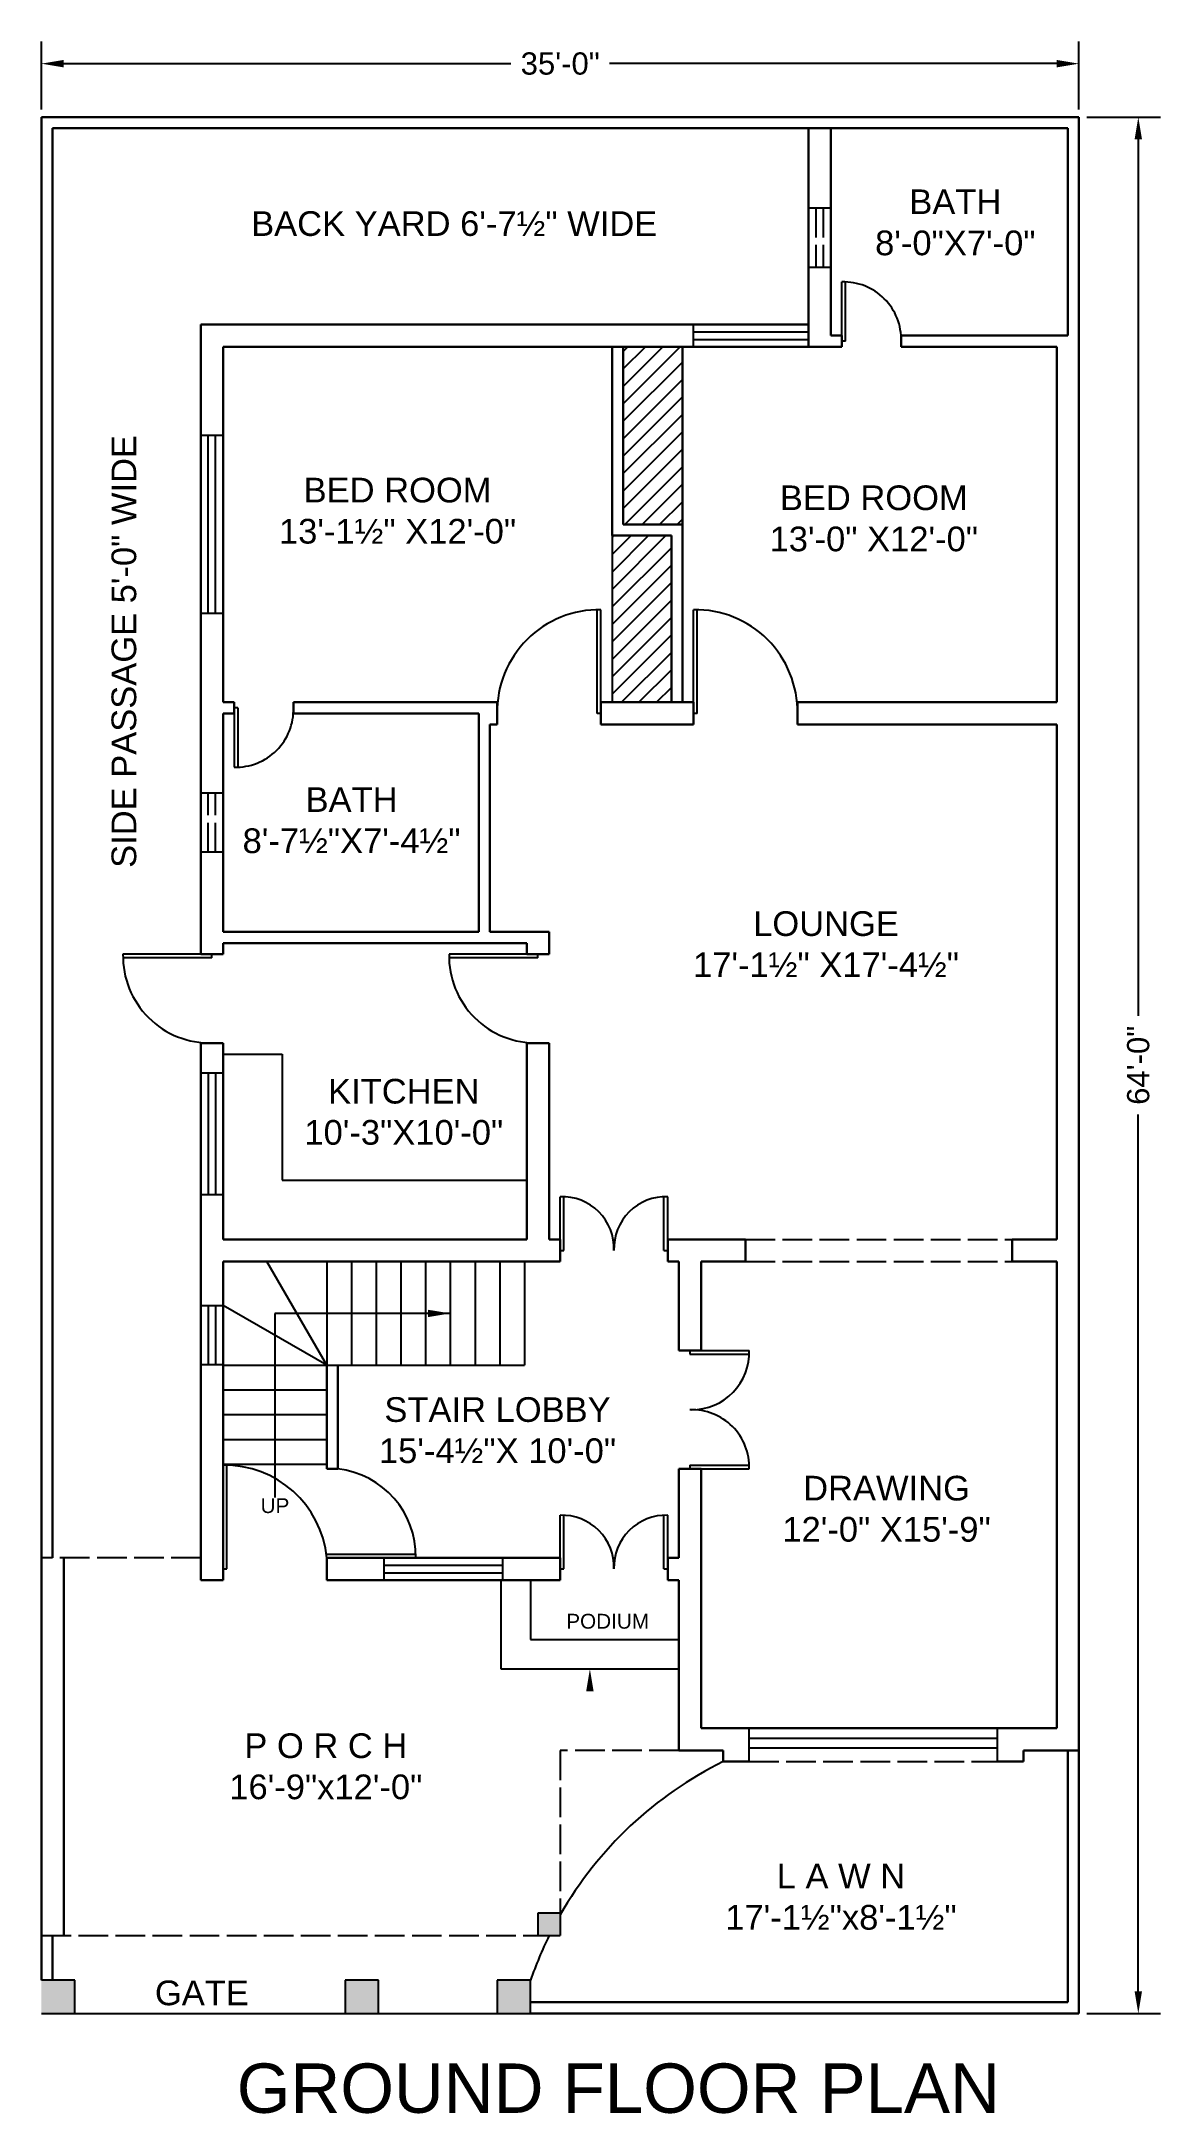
# Model space of a CAD drawing. Header units: inches. Extents: x -582 to -129, y -226 to 614.
import ezdxf

# ---------------------------------------------------------------- set-up
doc = ezdxf.new("R2010")
doc.units = ezdxf.units.IN
doc.header["$MEASUREMENT"] = 0
doc.linetypes.add('ACAD_ISO02W100', pattern=[15, 12, -3])
for name, color, linetype in [('Arc', 50, 'Continuous'), ('Dash Line', 60, 'ACAD_ISO02W100'), ('Dimensions', 113, 'Continuous'), ('Doors', 10, 'Continuous'), ('Gate', 150, 'Continuous'), ('Hatching', 191, 'Continuous'), ('Lettering', 141, 'Continuous'), ('Slab', 241, 'Continuous'), ('Stairs', 121, 'Continuous'), ('Step', 173, 'Continuous'), ('Venti', 70, 'ACAD_ISO02W100'), ('Windows', 21, 'Continuous')]:
    doc.layers.add(name, color=color, linetype=linetype)
doc.layers.add('Wallls', color=100, linetype='Continuous', lineweight=30)
doc.styles.get("Standard").update_dxf_attribs({"font": 'ARIALUNI.ttf'})
doc.dimstyles.get("Standard").update_dxf_attribs({"dimscale": 50, "dimtxt": 0.18, "dimasz": 0.18, "dimexe": 0.18, "dimexo": 0.0625, "dimgap": 0.09, "dimtad": 0, "dimdec": 4, "dimzin": 3, "dimdsep": 46, "dimlunit": 4, "dimtxsty": 'Standard', "dimcen": 0.09, "dimadec": 0, "dimazin": 2, "dimtfac": 1, "dimtdec": 4, "dimtofl": 0, "dimtmove": 0, "dimatfit": 3, "dimfxl": 1, "dimtolj": 1, "dimtzin": 0, "dimarcsym": 0})

# ---------------------------------------------------------------- blocks, each defined once
blk = doc.blocks.new('*D3')
at = {"layer": 'Defpoints', "color": 0, "transparency": 16777216}
for p in [(-161.73, 583.04), (-161.73, -184.96), (-137.72, -184.96)]:
    blk.add_point(p, dxfattribs=at)
at = {"layer": 'Dimensions', "color": 0, "lineweight": -2, "transparency": 16777216}
for p, q in [((-158.6, 583.04), (-128.72, 583.04)), ((-137.72, 574.04), (-137.72, 219.03)), ((-137.72, -175.96), (-137.72, 179.06)), ((-158.6, -184.96), (-128.72, -184.96))]:
    blk.add_line(p, q, dxfattribs=at)
at = {"layer": 'Dimensions', "color": 0, "transparency": 16777216}
for points in [[(-139.22, 574.04), (-136.22, 574.04), (-137.72, 583.04)], [(-139.22, -175.96), (-136.22, -175.96), (-137.72, -184.96)]]:
    blk.add_solid(points, dxfattribs=at)
at = {"layer": 'Dimensions', "color": 0, "transparency": 16777216, "insert": (-137.72, 199.04), "char_height": 9, "attachment_point": 5, "rotation": 90}
blk.add_mtext('\\A1;64\'-0"', dxfattribs=at)
blk = doc.blocks.new('*D4')
at = {"layer": 'Defpoints', "color": 0, "transparency": 16777216}
for p in [(-161.73, 604.7), (-581.73, 583.04), (-161.73, 583.04)]:
    blk.add_point(p, dxfattribs=at)
at = {"layer": 'Dimensions', "color": 0, "lineweight": -2, "transparency": 16777216}
for p, q in [((-581.73, 586.17), (-581.73, 613.7)), ((-161.73, 586.17), (-161.73, 613.7)), ((-572.73, 604.7), (-391.7, 604.7)), ((-170.73, 604.7), (-351.76, 604.7))]:
    blk.add_line(p, q, dxfattribs=at)
at = {"layer": 'Dimensions', "color": 0, "transparency": 16777216}
for points in [[(-572.73, 606.2), (-572.73, 603.2), (-581.73, 604.7)], [(-170.73, 606.2), (-170.73, 603.2), (-161.73, 604.7)]]:
    blk.add_solid(points, dxfattribs=at)
at = {"layer": 'Dimensions', "color": 0, "transparency": 16777216, "insert": (-371.73, 604.7), "char_height": 9, "attachment_point": 5}
blk.add_mtext('\\A1;35\'-0"', dxfattribs=at)

msp = doc.modelspace()

# ---------------------------------------------------------------- hatches: boundary and pattern name
at = {"layer": 'Hatching'}
h = msp.add_hatch(dxfattribs=at)
h.set_pattern_fill('ANSI31', color=256, scale=40)
h.paths.add_polyline_path([(-322.22887, 490.04203), (-346.22887, 490.04203), (-346.22887, 418.04203), (-322.22887, 418.04203)])
h.paths.add_polyline_path([(-326.72887, 413.54203), (-350.72887, 413.54203), (-350.72887, 346.04203), (-326.72887, 346.04203)])
h = msp.add_hatch(color=256, dxfattribs=at)
h.dxf.hatch_style = 1
h.paths.add_polyline_path([(-371.72887, -144.41985), (-380.72887, -144.41985), (-380.72887, -153.45797), (-371.72887, -153.45797)])
h.paths.add_polyline_path([(-383.72887, -171.45797), (-397.22887, -171.45797), (-397.22887, -184.95797), (-383.72887, -184.95797)])
h.paths.add_polyline_path([(-445.22887, -171.45797), (-458.72887, -171.45797), (-458.72887, -184.95797), (-445.22887, -184.95797)])
h.paths.add_polyline_path([(-568.22887, -171.45797), (-581.72887, -171.45797), (-581.72887, -184.95797), (-568.22887, -184.95797)])

# ---------------------------------------------------------------- linework, layer by layer
for p, q in [((-317.72887, 499.04203), (-271.22887, 499.04203)), ((-322.22887, 490.04203), (-322.22887, 418.04203)), ((-322.22887, 418.04203), (-322.22887, 490.04203)), ((-322.22887, 490.04203), (-317.72887, 490.04203)), ((-508.22887, 382.04203), (-508.22887, 454.04203)), ((-350.72887, 413.54203), (-350.72887, 346.04203)), ((-317.72887, 346.04203), (-355.22887, 346.04203)), ((-271.22887, 346.04203), (-275.72887, 346.04203)), ((-508.22887, 285.29203), (-508.22887, 309.29203)), ((-508.22887, 244.04203), (-508.22887, 248.54203)), ((-385.22887, 244.04203), (-385.22887, 248.54203)), ((-517.22887, 208.04203), (-517.22887, 196.04203)), ((-508.22887, 208.04203), (-508.22887, 203.54203)), ((-508.22887, -0.45797), (-508.22887, 119.54203)), ((-508.22887, 119.54203), (-371.72887, 119.54203)), ((-328.22887, 119.54203), (-323.72887, 119.54203)), ((-314.72887, 119.54203), (-296.72887, 119.54203)), ((-170.72887, 119.54203), (-170.72887, -69.45797)), ((-323.72887, 35.54203), (-323.72887, -0.45797)), ((-430.22887, -0.45797), (-430.22887, 1.04203)), ((-466.22887, -0.45797), (-430.22887, -0.45797)), ((-371.72887, -0.45797), (-371.72887, -9.45797)), ((-328.22887, -0.45797), (-323.72887, -0.45797)), ((-442.97887, -9.45797), (-395.72887, -9.45797)), ((-295.22887, -69.45797), (-194.72887, -69.45797)), ((-323.72887, -78.45797), (-305.72887, -78.45797)), ((-161.72887, -184.95797), (-161.72887, -78.45797)), ((-371.72887, -144.41985), (-380.72887, -144.41985)), ((-380.72887, -144.41985), (-380.72887, -153.45797)), ((-371.72887, -144.41985), (-371.72887, -153.45797)), ((-380.72887, -153.45797), (-371.72887, -153.45797)), ((-568.22887, -171.45797), (-581.72887, -171.45797)), ((-445.22887, -171.45797), (-458.72887, -171.45797)), ((-458.72887, -171.45797), (-458.72887, -184.95797)), ((-445.22887, -184.95797), (-445.22887, -171.45797)), ((-383.72887, -171.45797), (-397.22887, -171.45797)), ((-397.22887, -171.45797), (-397.22887, -184.95797)), ((-383.72887, -184.95797), (-383.72887, -171.45797)), ((-581.72887, -184.95797), (-568.22887, -184.95797)), ((-445.22887, -184.95797), (-445.22887, -184.95797)), ((-397.22887, -184.95797), (-383.72887, -184.95797))]:
    msp.add_line(p, q)
msp.add_solid([(-361.22887, -54.45797), (-359.72887, -45.45797), (-358.22887, -54.45797)])
at = {"layer": 'Arc'}
for start, end in [(116.2283338, 150.22608297), (153.7716662, 160.9886039)]:
    msp.add_arc((-237.26458, -221.92226), 154.91427, start, end, dxfattribs=at)
at = {"layer": 'Dash Line', "linetype": 'ACAD_ISO02W100'}
for p, q in [((-296.72887, 128.54203), (-188.72887, 128.54203)), ((-296.72887, 119.54203), (-188.72887, 119.54203)), ((-517.22887, -0.45797), (-581.72887, -0.45797)), ((-323.72887, -78.45797), (-371.72887, -78.45797)), ((-371.72887, -78.45797), (-371.72887, -153.41985)), ((-295.22887, -82.95797), (-194.72887, -82.95797)), ((-581.72887, -153.45797), (-371.72887, -153.45797))]:
    msp.add_line(p, q, dxfattribs=at)
at = {"layer": 'Doors'}
for p, q in [((-257.72887, 492.29203), (-257.72887, 516.29203)), ((-256.22887, 492.29203), (-256.22887, 516.29203)), ((-256.22887, 492.29203), (-257.72887, 492.29203)), ((-356.72887, 341.54203), (-356.72887, 383.54203)), ((-355.22887, 341.54203), (-355.22887, 383.54203)), ((-317.72887, 341.54203), (-317.72887, 383.54203)), ((-316.22887, 341.54203), (-316.22887, 383.54203)), ((-503.72887, 343.79203), (-503.72887, 319.79203)), ((-502.22887, 343.79203), (-503.72887, 343.79203)), ((-502.22887, 343.79203), (-502.22887, 319.79203)), ((-355.22887, 341.54203), (-356.72887, 341.54203)), ((-316.22887, 341.54203), (-317.72887, 341.54203)), ((-512.72887, 244.04203), (-548.72887, 244.04203)), ((-512.72887, 242.54203), (-512.72887, 244.04203)), ((-380.72887, 244.04203), (-416.72887, 244.04203)), ((-380.72887, 242.54203), (-380.72887, 244.04203)), ((-512.72887, 242.54203), (-548.72887, 242.54203)), ((-380.72887, 242.54203), (-416.72887, 242.54203)), ((-371.72887, 124.04203), (-371.72887, 145.79203)), ((-370.22887, 124.04203), (-370.22887, 145.79203)), ((-329.72887, 124.04203), (-329.72887, 145.79203)), ((-328.22887, 124.04203), (-328.22887, 145.79203)), ((-371.72887, 124.04203), (-370.22887, 124.04203)), ((-329.72887, 124.04203), (-328.22887, 124.04203)), ((-319.22887, 83.54203), (-295.22887, 83.54203)), ((-319.22887, 83.54203), (-319.22887, 82.04203)), ((-319.22887, 82.04203), (-295.22887, 82.04203)), ((-506.72887, -4.95797), (-506.72887, 37.04203)), ((-319.22887, 37.04203), (-295.22887, 37.04203)), ((-319.22887, 37.04203), (-319.22887, 35.54203)), ((-319.22887, 35.54203), (-295.22887, 35.54203)), ((-371.72887, -4.95797), (-371.72887, 16.79203)), ((-370.22887, -4.95797), (-370.22887, 16.79203)), ((-329.72887, -4.95797), (-329.72887, 16.79203)), ((-328.22887, -4.95797), (-328.22887, 16.79203)), ((-466.22887, 1.04203), (-430.22887, 1.04203)), ((-508.22887, -4.95797), (-506.72887, -4.95797)), ((-371.72887, -4.95797), (-370.22887, -4.95797)), ((-329.72887, -4.95797), (-328.22887, -4.95797))]:
    msp.add_line(p, q, dxfattribs=at)
for centre, radius, start, end in [((-256.97887, 493.04203), 23.26209, 358.15238973, 91.84761027), ((-355.97887, 342.29203), 41.25682, 88.95837332, 181.04162668), ((-316.97887, 342.29203), 41.25682, 358.95837332, 91.04162668), ((-502.97887, 343.04203), 23.26209, 268.15238973, 1.84761027), ((-513.47887, 243.29203), 35.25798, 178.78112476, 271.21887524), ((-381.47887, 243.29203), 35.25798, 178.78112476, 271.21887524), ((-370.97887, 124.79203), 21.01339, 357.95459151, 92.04540849), ((-328.97887, 124.79203), 21.01339, 87.95459151, 182.04540849), ((-318.45468, 82.79203), 23.23792, 269.9403635, 1.84953302), ((-318.47887, 36.29203), 23.26209, 358.15238973, 91.84761027), ((-507.47887, -4.38797), 41.43679, 5.44229846, 91.03710213), ((-465.69316, 0.29203), 35.47222, 358.78848737, 83.58336296), ((-370.97887, -4.20797), 21.01339, 357.95459151, 92.04540849), ((-328.97887, -4.20797), 21.01339, 87.95459151, 182.04540849)]:
    msp.add_arc(centre, radius, start, end, dxfattribs=at)
at = {"layer": 'Gate'}
msp.add_line((-568.22887, -184.95797), (-397.22887, -184.95797), dxfattribs=at)
at = {"layer": 'Hatching'}
msp.add_line((-568.22887, -184.95797), (-568.22887, -171.45797), dxfattribs=at)
at = {"layer": 'Slab'}
for p, q in [((-508.22887, 203.54203), (-484.22887, 203.54203)), ((-484.22887, 203.54203), (-484.22887, 152.54203)), ((-484.22887, 152.54203), (-385.22887, 152.54203))]:
    msp.add_line(p, q, dxfattribs=at)
at = {"layer": 'Stairs'}
for p, q in [((-466.22887, 77.54203), (-490.47758, 119.54203)), ((-466.22887, 119.54203), (-466.22887, 37.54203)), ((-456.22887, 119.54203), (-456.22887, 77.54203)), ((-446.22887, 119.54203), (-446.22887, 77.54203)), ((-436.22887, 119.54203), (-436.22887, 77.54203)), ((-426.22887, 119.54203), (-426.22887, 77.54203)), ((-416.22887, 119.54203), (-416.22887, 77.54203)), ((-406.22887, 119.54203), (-406.22887, 77.54203)), ((-396.22887, 119.54203), (-396.22887, 77.54203)), ((-386.22887, 119.54203), (-386.22887, 77.54203)), ((-466.22887, 77.54203), (-508.22887, 101.79074)), ((-508.22887, 77.54203), (-386.22887, 77.54203)), ((-508.22887, 67.54203), (-466.22887, 67.54203)), ((-508.22887, 57.54203), (-466.22887, 57.54203)), ((-508.22887, 47.54203), (-466.22887, 47.54203)), ((-508.22887, 37.54203), (-466.22887, 37.54203))]:
    msp.add_line(p, q, dxfattribs=at)
at = {"layer": 'Step'}
for p, q in [((-395.72887, -9.45797), (-395.72887, -45.45797)), ((-383.72887, -9.45797), (-383.72887, -33.45797)), ((-383.72887, -33.45797), (-323.72887, -33.45797)), ((-395.72887, -45.45797), (-323.72887, -45.45797))]:
    msp.add_line(p, q, dxfattribs=at)
at = {"layer": 'Venti'}
for p, q in [((-271.22887, 546.29203), (-262.22887, 546.29203)), ((-271.22887, 522.29203), (-262.22887, 522.29203)), ((-508.22887, 309.29203), (-517.22887, 309.29203)), ((-508.22887, 285.29203), (-517.22887, 285.29203))]:
    msp.add_line(p, q, dxfattribs=at)
at = {"layer": 'Venti', "linetype": 'ACAD_ISO02W100'}
for p, q in [((-268.22887, 546.29203), (-268.22887, 522.29203)), ((-265.22887, 546.29203), (-265.22887, 522.29203)), ((-514.22887, 285.29203), (-514.22887, 309.29203)), ((-511.22887, 285.29203), (-511.22887, 309.29203))]:
    msp.add_line(p, q, dxfattribs=at)
at = {"layer": 'Wallls'}
for p, q in [((-581.72887, 583.04203), (-161.72887, 583.04203)), ((-581.72887, -171.45797), (-581.72887, 583.04203)), ((-161.72887, 583.04203), (-161.72887, -184.95797)), ((-577.22887, 578.54203), (-166.22887, 578.54203)), ((-577.22887, -0.45797), (-577.22887, 578.54203)), ((-271.22887, 578.54203), (-271.22887, 490.04203)), ((-262.22887, 578.54203), (-262.22887, 494.54203)), ((-166.22887, 578.54203), (-166.22887, 494.54203)), ((-271.22887, 499.04203), (-517.22887, 499.04203)), ((-517.22887, 244.04203), (-517.22887, 499.04203)), ((-271.22887, 490.04203), (-508.22887, 490.04203)), ((-508.22887, 346.04203), (-508.22887, 490.04203)), ((-350.72887, 413.54203), (-350.72887, 490.04203)), ((-346.22887, 418.04203), (-346.22887, 490.04203)), ((-271.22887, 490.04203), (-257.72887, 490.04203)), ((-262.22887, 494.54203), (-257.72887, 494.54203)), ((-257.72887, 494.54203), (-257.72887, 490.04203)), ((-233.72887, 490.04203), (-233.72887, 494.54203)), ((-233.72887, 494.54203), (-166.22887, 494.54203)), ((-233.72887, 490.04203), (-170.72887, 490.04203)), ((-170.72887, 490.04203), (-170.72887, 346.04203)), ((-350.72887, 413.54203), (-326.72887, 413.54203)), ((-346.22887, 418.04203), (-322.22887, 418.04203)), ((-326.72887, 413.54203), (-326.72887, 346.04203)), ((-322.22887, 418.04203), (-322.22887, 346.04203)), ((-508.22887, 346.04203), (-503.72887, 346.04203)), ((-503.72887, 346.04203), (-503.72887, 341.54203)), ((-479.72887, 341.54203), (-479.72887, 346.04203)), ((-479.72887, 346.04203), (-397.22887, 346.04203)), ((-397.22887, 337.04203), (-397.22887, 346.04203)), ((-355.22887, 346.04203), (-355.22887, 337.04203)), ((-355.22887, 346.04203), (-317.72887, 346.04203)), ((-317.72887, 346.04203), (-317.72887, 337.04203)), ((-275.72887, 337.04203), (-275.72887, 346.04203)), ((-275.72887, 346.04203), (-170.72887, 346.04203)), ((-508.22887, 341.54203), (-503.72887, 341.54203)), ((-508.22887, 253.04203), (-508.22887, 341.54203)), ((-479.72887, 341.54203), (-404.72887, 341.54203)), ((-404.72887, 253.04203), (-404.72887, 341.54203)), ((-400.22887, 253.04203), (-400.22887, 337.04203)), ((-400.22887, 337.04203), (-397.22887, 337.04203)), ((-355.22887, 337.04203), (-317.72887, 337.04203)), ((-275.72887, 337.04203), (-170.72887, 337.04203)), ((-170.72887, 337.04203), (-170.72887, 128.54203)), ((-508.22887, 253.04203), (-404.72887, 253.04203)), ((-400.22887, 253.04203), (-376.22887, 253.04203)), ((-376.22887, 244.04203), (-376.22887, 253.04203)), ((-508.22887, 244.04203), (-517.22887, 244.04203)), ((-508.22887, 248.54203), (-385.22887, 248.54203)), ((-508.22887, 248.54203), (-508.22887, 244.04203)), ((-385.22887, 248.54203), (-385.22887, 244.04203)), ((-385.22887, 244.04203), (-376.22887, 244.04203)), ((-517.22887, -9.45797), (-517.22887, 208.04203)), ((-517.22887, 208.04203), (-508.22887, 208.04203)), ((-508.22887, 128.54203), (-508.22887, 208.04203)), ((-385.22887, 128.54203), (-385.22887, 208.04203)), ((-376.22887, 208.04203), (-385.22887, 208.04203)), ((-376.22887, 128.54203), (-376.22887, 208.04203)), ((-508.22887, 128.54203), (-385.22887, 128.54203)), ((-376.22887, 128.54203), (-371.72887, 128.54203)), ((-371.72887, 119.54203), (-371.72887, 128.54203)), ((-328.22887, 119.54203), (-328.22887, 128.54203)), ((-328.22887, 128.54203), (-296.72887, 128.54203)), ((-296.72887, 119.54203), (-296.72887, 128.54203)), ((-188.72887, 119.54203), (-188.72887, 128.54203)), ((-188.72887, 128.54203), (-170.72887, 128.54203)), ((-508.22887, 119.54203), (-371.72887, 119.54203)), ((-508.22887, 119.54203), (-508.22887, -9.45797)), ((-323.72887, 119.54203), (-328.22887, 119.54203)), ((-323.72887, 119.54203), (-323.72887, 83.54203)), ((-314.72887, 119.54203), (-314.72887, 83.54203)), ((-314.72887, 119.54203), (-296.72887, 119.54203)), ((-170.72887, 119.54203), (-188.72887, 119.54203)), ((-170.72887, 119.54203), (-170.72887, -69.45797)), ((-466.22887, 77.54203), (-466.22887, 35.54203)), ((-461.72887, 77.54203), (-461.72887, 35.54203)), ((-323.72887, 83.54203), (-314.72887, 83.54203)), ((-461.72887, 35.54203), (-466.22887, 35.54203)), ((-323.72887, 35.54203), (-314.72887, 35.54203)), ((-323.72887, 35.54203), (-323.72887, -0.45797)), ((-314.72887, 35.54203), (-314.72887, -69.45797)), ((-572.72887, -0.45797), (-572.72887, -153.41985)), ((-466.22887, -0.45797), (-371.72887, -0.45797)), ((-466.22887, -0.45797), (-466.22887, -9.45797)), ((-371.72887, -0.45797), (-371.72887, -9.45797)), ((-323.72887, -0.45797), (-328.22887, -0.45797)), ((-328.22887, -0.45797), (-328.22887, -9.45797)), ((-508.22887, -9.45797), (-517.22887, -9.45797)), ((-466.22887, -9.45797), (-371.72887, -9.45797)), ((-328.22887, -9.45797), (-323.72887, -9.45797)), ((-323.72887, -9.45797), (-323.72887, -78.45797)), ((-314.72887, -69.45797), (-170.72887, -69.45797)), ((-323.72887, -78.45797), (-305.72887, -78.45797)), ((-305.72887, -78.45797), (-305.72887, -82.95797)), ((-305.72887, -82.95797), (-295.22887, -82.95797)), ((-184.22887, -82.95797), (-194.72887, -82.95797)), ((-184.22887, -78.45797), (-184.22887, -82.95797)), ((-184.22887, -78.45797), (-161.72887, -78.45797)), ((-166.22887, -180.45797), (-166.22887, -78.45797)), ((-577.22887, -171.45797), (-577.22887, -153.45797)), ((-166.22887, -180.45797), (-383.72887, -180.45797)), ((-383.72887, -184.95797), (-161.72887, -184.95797))]:
    msp.add_line(p, q, dxfattribs=at)
at = {"layer": 'Windows'}
for p, q in [((-317.72887, 490.04203), (-317.72887, 499.04203)), ((-317.72887, 496.04203), (-271.22887, 496.04203)), ((-317.72887, 493.04203), (-271.22887, 493.04203)), ((-508.22887, 454.04203), (-517.22887, 454.04203)), ((-514.22887, 382.04203), (-514.22887, 454.04203)), ((-511.22887, 382.04203), (-511.22887, 454.04203)), ((-508.22887, 382.04203), (-517.22887, 382.04203)), ((-517.22887, 196.04203), (-508.22887, 196.04203)), ((-514.22887, 196.04203), (-514.22887, 146.54203)), ((-511.22887, 196.04203), (-511.22887, 146.54203)), ((-508.22887, 146.54203), (-517.22887, 146.54203)), ((-508.22887, 101.66638), (-517.22887, 101.66638)), ((-514.22887, 101.79074), (-514.22887, 77.54203)), ((-511.22887, 101.79074), (-511.22887, 77.54203)), ((-508.22887, 77.66638), (-517.22887, 77.66638)), ((-442.97887, -9.45797), (-442.97887, -0.45797)), ((-442.97887, -3.45797), (-394.97887, -3.45797)), ((-442.97887, -6.45797), (-394.97887, -6.45797)), ((-394.97887, -9.45797), (-394.97887, -0.45797)), ((-295.22887, -82.95797), (-295.22887, -69.45797)), ((-295.22887, -73.45797), (-194.72887, -73.45797)), ((-194.72887, -82.95797), (-194.72887, -69.45797)), ((-295.22887, -77.45797), (-194.72887, -77.45797))]:
    msp.add_line(p, q, dxfattribs=at)

# ---------------------------------------------------------------- texts
at = {"insert": (-539.58985, -171.64082), "char_height": 10, "attachment_point": 1}
msp.add_mtext_dynamic_manual_height_columns('\\pxqc;GATE', width=45.6067063, gutter_width=1, heights=[0], dxfattribs=at)
at = {"layer": 'Lettering', "attachment_point": 1}
for s, width, insert, char_height in [('\\pxqc;BATH\\P8\'-0"X7\'-0"', 65.3595393, (-244.46828, 553.77759), 10), ('BACK YARD 6\'-7½" WIDE', 163.9751286, (-496.85518, 544.93748), 10), ('\\pxqc;BED ROOM\\P13\'-1½" X12\'-0"', 95.933209, (-485.54263, 437.00614), 10), ('\\pxqc;BED ROOM\\P13\'-0" X12\'-0"', 84.7151883, (-287.15179, 433.88226), 10), ('\\pxqc;BATH\\P8\'-7½"X7\'-4½"', 92.5586636, (-502.47088, 311.65411), 10), ('\\pxqc;LOUNGE\\P17\'-1½" X17\'-4½"', 107.8915351, (-318.08168, 261.41381), 10), ('\\pxqc;KITCHEN \\P10\'-3"X10\'-0"', 93.4086345, (-481.7524, 193.54242), 10), ('\\pxqc;STAIR LOBBY\\P15\'-4½"X 10\'-0"', 94.5706432, (-444.39332, 64.61562), 10), ('\\pxqc;DRAWING\\P12\'-0" X15\'-9"', 95.1041003, (-287.18052, 32.77667), 10), ('\\pxqc;UP', 11.6175481, (-493.01924, 23.69627), 6), ('\\pxqc;PODIUM', 45.6067063, (-375.33221, -23.12369), 6), ('\\pxqc;P O R C H\\P16\'-9"x12\'-0"', 81.0145264, (-507.12451, -71.53097), 10), ('\\pxqc;L A W N\\P17\'-1½"x8\'-1½"', 158.006544, (-337.0913, -124.35987), 10), ('GROUND FLOOR PLAN', 313.5907001, (-502.66067, -205.23208), 20)]:
    msp.add_mtext_dynamic_manual_height_columns(s, width=width, gutter_width=1, heights=[0], dxfattribs=dict(at, insert=insert, char_height=char_height))
at = {"layer": 'Lettering', "insert": (-553.37317, 279.00548), "char_height": 10, "attachment_point": 1, "rotation": 90}
msp.add_mtext_dynamic_manual_height_columns('SIDE PASSAGE 5\'-0" WIDE', width=176.5310371, gutter_width=1, heights=[0], dxfattribs=at)

# ---------------------------------------------------------------- dimensions: what is measured, and where the dimension line sits
at = {"layer": 'Dimensions'}
dim = msp.add_linear_dim(base=(-161.72887, 604.70018), p1=(-581.72887, 583.04203), p2=(-161.72887, 583.04203), dimstyle='Standard', dxfattribs=at)
dim.commit()
dim.dimension.update_dxf_attribs({"geometry": '*D4', "text_midpoint": (-371.72887, 604.70018)})
dim = msp.add_linear_dim(base=(-137.72115, -184.95797), p1=(-161.72887, 583.04203), p2=(-161.72887, -184.95797), angle=90, dimstyle='Standard', dxfattribs=at)
dim.commit()
dim.dimension.update_dxf_attribs({"geometry": '*D3', "text_midpoint": (-137.72115, 199.04203)})

# ---------------------------------------------------------------- leaders
at = {"layer": 'Stairs'}
msp.add_leader([(-416.22887, 98.54203), (-487.22887, 98.54203), (-487.22887, 23.99743)], dimstyle='Standard', override={"dimgap": 0.09, "dimtad": 0}, dxfattribs=at)

doc.saveas('drawing.dxf')
